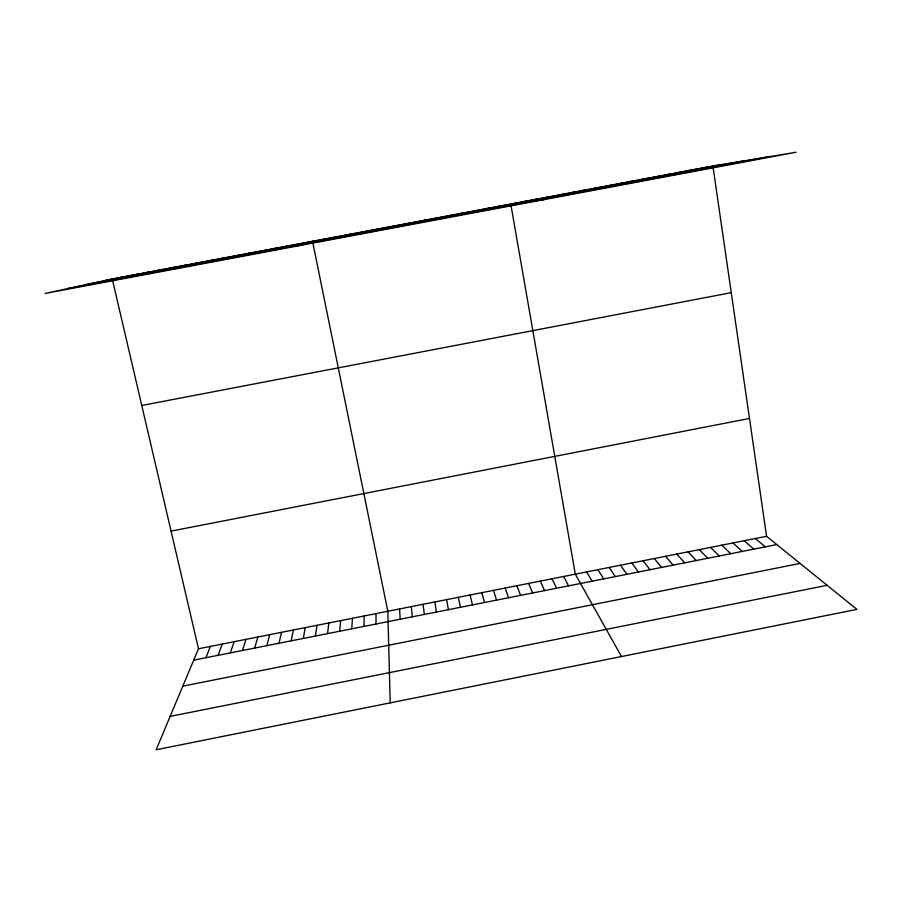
<?xml version="1.0" encoding="UTF-8"?>
<svg xmlns="http://www.w3.org/2000/svg" width="902" height="902" viewBox="0 0 902 902"><rect width="100%" height="100%" fill="white"/><g stroke="black" fill="none" stroke-linecap="round" stroke-linejoin="round"><path stroke-width="1.35" d="M375.999 624.026L376.044 613.608M363.901 626.416L364.25 615.942M351.791 628.818L352.457 618.276M339.682 631.22L340.663 620.621M327.561 633.621L328.858 622.955M315.429 636.023L317.042 625.289M303.286 638.436L305.214 627.634M291.143 640.837L293.387 629.968M279 643.25L281.548 632.313M266.834 645.663L269.709 634.658M254.668 648.076L257.859 637.004M242.491 650.489L245.998 639.349M230.314 652.901L234.137 641.705M218.126 655.314L222.264 644.051M205.927 657.727L210.38 646.407M112.558 280.251L198.496 648.752L156.136 749.765L856.9 609.38L766.576 536.307L713.087 167.332M349.085 234.644L349.863 234.283M336.299 237.046L337.427 236.628M323.514 239.447L324.991 238.962M296.172 246.246L312.532 241.308L387.815 611.285L390.216 702.872M297.908 244.262L300.084 243.641M285.088 246.674L287.614 245.987M272.257 249.087L275.144 248.332M259.426 251.5L262.662 250.677M246.584 253.913L250.17 253.034M233.742 256.326L237.677 255.379M220.877 258.75L225.162 257.735M208.012 261.163L212.658 260.08M195.136 263.587L200.131 262.437M182.249 266.011L187.605 264.793M169.362 268.435L175.067 267.15M156.452 270.859L162.518 269.506M143.542 273.283L149.957 271.863M130.632 275.708L137.397 274.231M117.7 278.143L124.826 276.598M182.813 686.163L800.097 563.423M170.128 716.402L827.134 585.297M198.496 648.752L766.576 536.307M193.716 660.151L776.791 544.582M171.064 531.12L749.483 418.46M141.761 405.472L731.251 292.654M104.767 280.578L722.209 164.491M87.595 284.277L743.53 160.962M67.481 288.629L768.448 156.824M701.068 168.257L710.054 166.78M689.229 170.489L697.889 169.069M677.379 172.71L685.712 171.357M653.668 177.175L661.346 175.935M665.529 174.943L673.535 173.646M641.807 179.408L649.147 178.224M629.923 181.64L636.947 180.524M618.039 183.873L624.736 182.813M606.155 186.105L612.514 185.113M594.26 188.338L600.292 187.413M582.354 190.581L588.059 189.713M570.436 192.814L575.814 192.013M558.518 195.058L563.57 194.313M546.589 197.301L551.302 196.625M534.66 199.545L539.046 198.925M522.72 201.789L526.768 201.236M544.03 199.635L510.769 204.032L575.307 574.168L621.489 656.543M498.445 206.355L501.816 205.927M486.099 208.678L489.132 208.317M473.753 211L476.448 210.696M461.407 213.323L463.741 213.086M449.038 215.646L451.034 215.477M436.669 217.968L438.327 217.867M424.29 220.291L425.597 220.257M411.91 222.625L412.868 222.647M399.518 224.948L400.127 225.049M755.369 538.528L765.302 546.86M744.173 540.738L753.801 549.138M732.954 542.959L742.301 551.415M721.735 545.18L730.789 553.693M710.517 547.401L719.277 555.982M699.287 549.634L707.754 558.259M688.046 551.855L696.22 560.548M676.804 554.076L684.686 562.837M665.552 556.308L673.14 565.126M654.288 558.53L661.583 567.414M643.025 560.762L650.026 569.703M631.761 562.995L638.458 571.992M620.475 565.227L626.89 574.292M609.188 567.459L615.311 576.592M597.902 569.692L603.72 578.881M586.604 571.936L592.129 581.181M563.637 576.479L568.553 585.849M551.968 578.791L556.579 588.228M540.287 581.102L544.582 590.607M528.606 583.414L532.597 592.986M516.914 585.725L520.589 595.365M505.21 588.048L508.581 597.744M493.507 590.359L496.574 600.123M481.792 592.682L484.543 602.502M470.066 595.004L472.513 604.892M458.34 597.327L460.482 607.271M446.603 599.65L448.429 609.662M434.865 601.972L436.376 612.052M423.106 604.295L424.312 614.442M411.357 606.618L412.248 616.833M399.586 608.951L400.172 619.234M112.254 278.955L45.1 293.454L796.105 152.235L712.896 166.036L112.254 278.955"/></g></svg>
